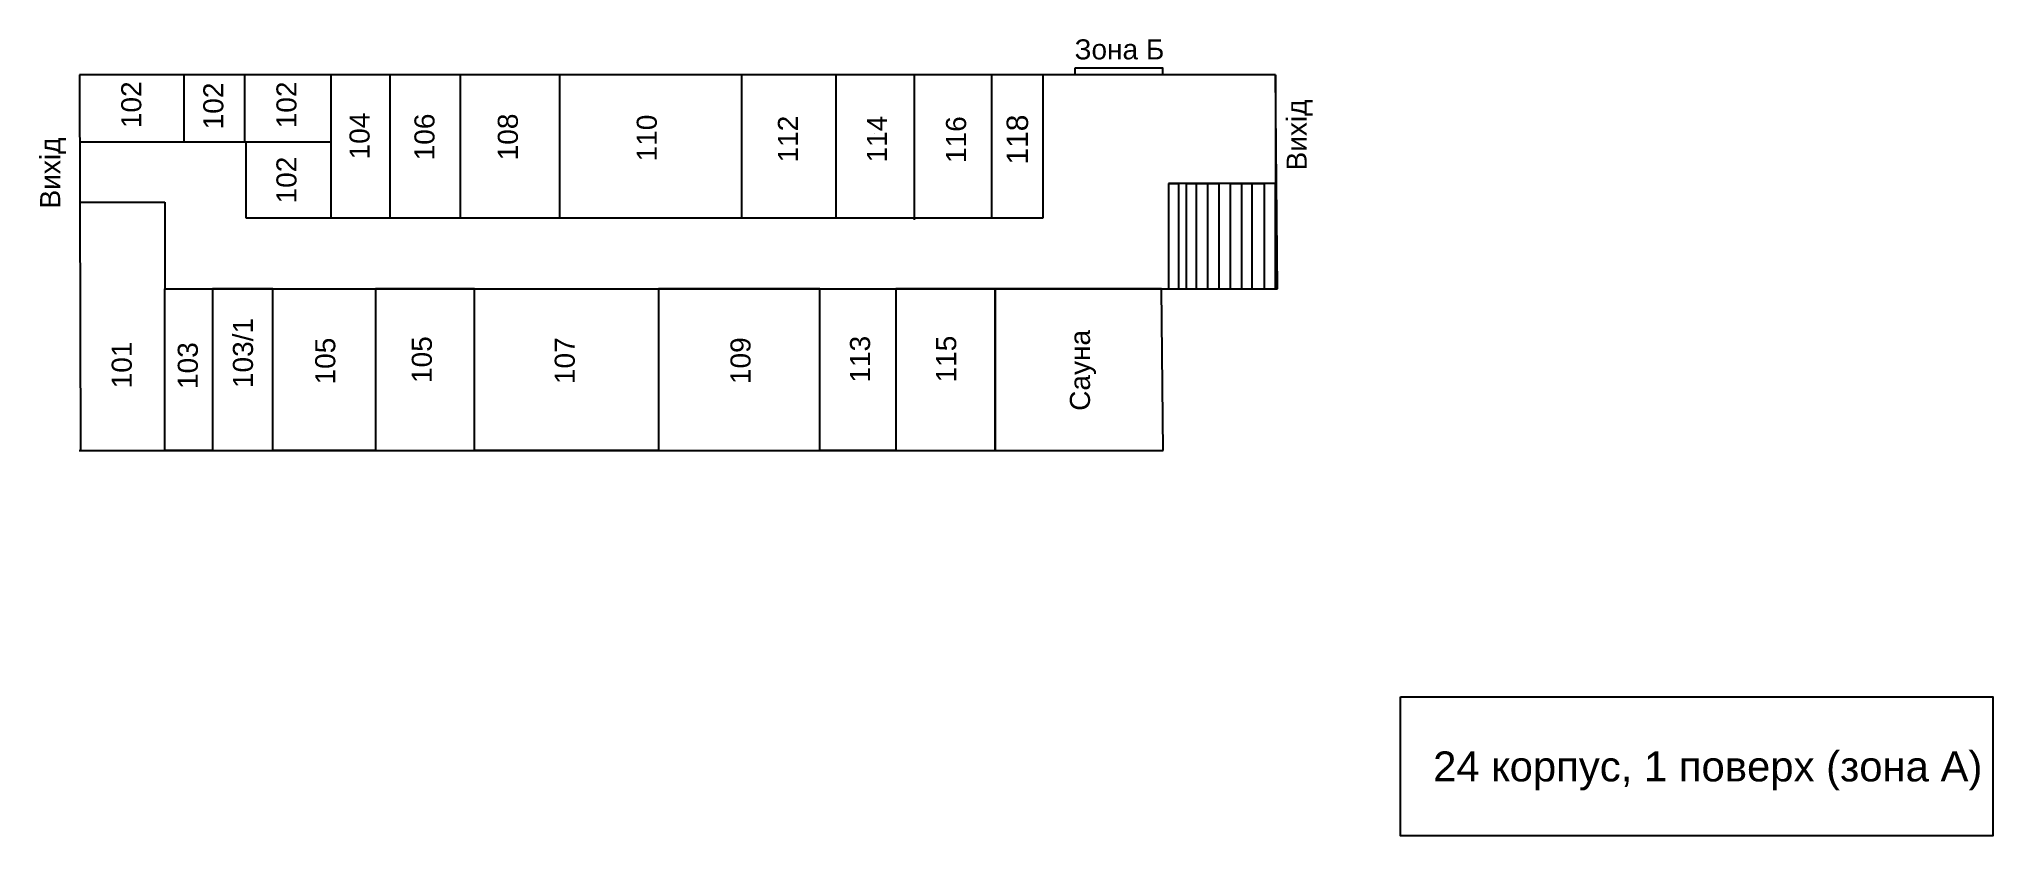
# Model space of a CAD drawing. Header units: inches. Extents: x -30 to 1439, y -289 to 310.
import ezdxf

# ---------------------------------------------------------------- set-up
doc = ezdxf.new("R2010")
doc.units = ezdxf.units.IN
doc.header["$MEASUREMENT"] = 0
doc.styles.get("Standard").update_dxf_attribs({"font": 'arial.ttf'})

msp = doc.modelspace()

# ---------------------------------------------------------------- linework, layer by layer
for p, q in [((899.5, 282.8), (0.1, 282.8)), ((0.1, 282.8), (0.7, 0.3)), ((78.8, 282.8), (40.2, 282.8)), ((78.8, 232.2), (78.8, 282.8)), ((189.3, 282.8), (124.1, 282.8)), ((124.1, 282.8), (124.1, 232.2)), ((189.3, 175.1), (189.3, 282.8)), ((286.5, 282.8), (233.3, 282.8)), ((233.3, 282.8), (233.3, 175.1)), ((286.5, 175.1), (286.5, 282.8)), ((498.2, 282.8), (361.1, 282.8)), ((361.1, 282.8), (361.1, 175.1)), ((498.2, 175.1), (498.2, 282.8)), ((628.7, 282.8), (568.8, 282.8)), ((568.8, 282.8), (568.8, 175.1)), ((628, 173.7), (628, 283.6)), ((899.5, 282.8), (685.9, 282.8)), ((685.9, 282.8), (685.9, 175.1)), ((899.5, 282.8), (724.5, 282.8)), ((724.5, 282.8), (724.5, 175.1)), ((901, 121.9), (899.5, 282.8)), ((899.5, 282.8), (899.5, 201)), ((125.4, 232.2), (0.2, 232.2)), ((0.2, 232.2), (0.2, 187)), ((189.3, 232.2), (78.8, 232.2)), ((125.4, 175.1), (125.4, 232.2)), ((899.5, 201), (819.1, 201)), ((819.1, 201), (819.1, 121.9)), ((819.1, 201), (826.5, 201)), ((826.5, 201), (826.5, 121.9)), ((832.5, 121.9), (832.5, 201)), ((832.5, 201), (848.4, 201)), ((840.1, 121.9), (840.1, 201)), ((840.1, 201), (857, 201)), ((848.4, 201), (848.4, 121.9)), ((857, 201), (857, 121.9)), ((865.7, 121.9), (865.7, 201)), ((865.7, 201), (881.7, 201)), ((874.3, 121.9), (874.3, 201)), ((874.3, 201), (891.1, 201)), ((881.7, 201), (881.7, 121.9)), ((891.1, 201), (891.1, 121.9)), ((899.5, 121.9), (899.5, 201)), ((0.2, 187), (64.2, 187)), ((64.2, 187), (64.2, 121.9)), ((724.5, 175.1), (125.4, 175.1)), ((233.3, 175.1), (189.3, 175.1)), ((361.1, 175.1), (286.5, 175.1)), ((568.8, 175.1), (498.2, 175.1)), ((685.9, 175.1), (628.7, 175.1)), ((64.2, 121.9), (813.9, 121.9)), ((64.2, 0.3), (64.2, 121.9)), ((99.4, 121.9), (901, 121.9)), ((145.4, 121.9), (100.1, 121.9)), ((100.1, 121.9), (100.1, 0.3)), ((145.4, 0.3), (145.4, 121.9)), ((297.2, 121.9), (222.6, 121.9)), ((222.6, 121.9), (222.6, 0.3)), ((297.2, 0.3), (297.2, 121.9)), ((556.8, 121.9), (435.6, 121.9)), ((435.6, 121.9), (435.6, 0.3)), ((556.8, 0.3), (556.8, 121.9)), ((688.6, 121.9), (614, 121.9)), ((614, 121.9), (614, 0.3)), ((813.9, 121.9), (688.6, 121.9)), ((688.6, 121.9), (688.6, 0.3)), ((688.6, 0.3), (688.6, 121.9)), ((815, 0.3), (813.9, 121.9)), ((819.1, 121.9), (819.1, 121.9)), ((819.1, 121.9), (832.5, 121.9)), ((826.5, 121.9), (840.1, 121.9)), ((848.4, 121.9), (865.7, 121.9)), ((857, 121.9), (874.3, 121.9)), ((881.7, 121.9), (881.7, 121.9)), ((881.7, 121.9), (899.5, 121.9)), ((-0.2, 0.3), (815, 0.3)), ((100.1, 0.3), (64.2, 0.3)), ((222.6, 0.3), (145.4, 0.3)), ((435.6, 0.3), (297.2, 0.3)), ((614, 0.3), (556.8, 0.3))]:
    msp.add_line(p, q)
for points in [[(748.9, 288), (814.5, 288), (814.5, 282.8), (748.9, 282.8)], [(993.5, -184.8), (1439.1, -184.8), (1439.1, -289.4), (993.5, -289.4)]]:
    msp.add_lwpolyline(points, close=True)

# ---------------------------------------------------------------- texts
for s, height, p in [('Зона Б', 15.09, (748.4, 294.4)), ('fdfdfdf', 0.2, (685.9, 282.8)), ('24 корпус, 1 поверх (зона А)', 22.535, (1018.1, -248.4))]:
    msp.add_text(s, height=height).set_placement(p)
for s, height, p in [('102', 15.09, (46.5, 242.7)), ('102', 15.09, (108.2, 241.8)), ('102', 15.09, (163.2, 242.6)), ('104', 15.09, (218.2, 219.2)), ('106', 15.09, (267, 218.5)), ('108', 15.09, (329.7, 218.5)), ('110', 15.09, (434.2, 217.7)), ('112', 15.09, (540.4, 216.9)), ('114', 15.09, (607.3, 216.9)), ('116', 15.09, (666.8, 216.5)), ('118', 16.08, (713.4, 215.4)), ('Вихід', 15.09, (923, 210.9)), ('Вихід', 15.09, (-14.5, 182.3)), ('102', 15.09, (163.2, 186.1)), ('103/1', 15.09, (130.5, 47.3)), ('Сауна', 15.09, (760, 30.2)), ('101', 15.09, (39.3, 47.1)), ('103', 15.09, (89, 46.6)), ('105', 15.09, (192.4, 50)), ('105', 15.09, (265, 51.1)), ('107', 15.09, (372.5, 50.3)), ('109', 15.09, (504.7, 50.3)), ('113', 15.09, (594.6, 51.4)), ('115', 15.09, (659.4, 51.5))]:
    msp.add_text(s, height=height, rotation=90).set_placement(p)
at = {"insert": (597.9, 238.6), "char_height": 0.2, "attachment_point": 1}
msp.add_mtext_dynamic_manual_height_columns('23', width=23.445, gutter_width=1, heights=[0], dxfattribs=at)

doc.saveas('drawing.dxf')
